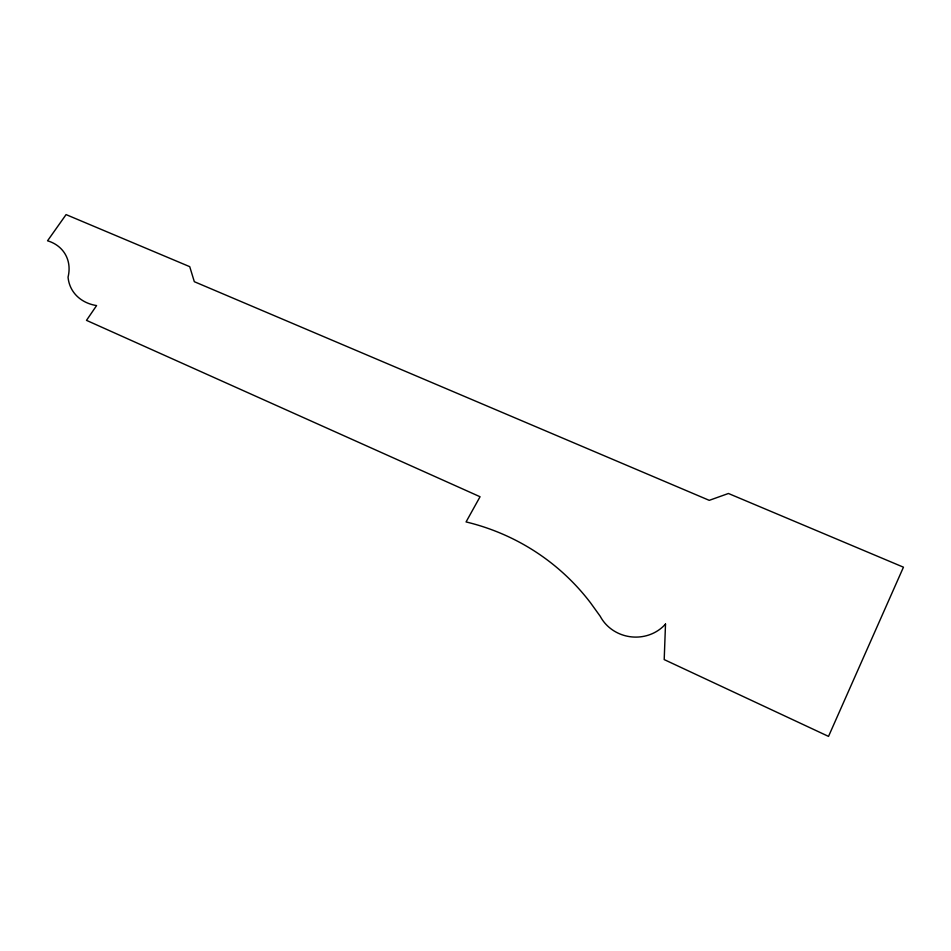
<?xml version="1.0" encoding="UTF-8"?>
<svg xmlns="http://www.w3.org/2000/svg" width="951" height="951" viewBox="0 0 951 951"><rect width="100%" height="100%" fill="white"/><g stroke="black" fill="none" stroke-linecap="round" stroke-linejoin="round"><path stroke-width="1.43" d="M665.51 624.058L664.202 659.59L828.523 736.395L903.45 567.188L728.43 493.486L709.256 500.345L194.325 281.698L189.736 266.672L66.083 214.605L47.55 240.793A43.805 34.676 -31 0 1 68.056 277.11A45.458 36.614 -28.4 0 0 96.586 305.58L86.493 320.356L480.053 496.743L466.061 521.933A236.217 227.764 -47.6 0 1 590.595 602.922L600.236 616.296A39.181 36.768 6.8 0 0 665.51 624.058"/></g></svg>
